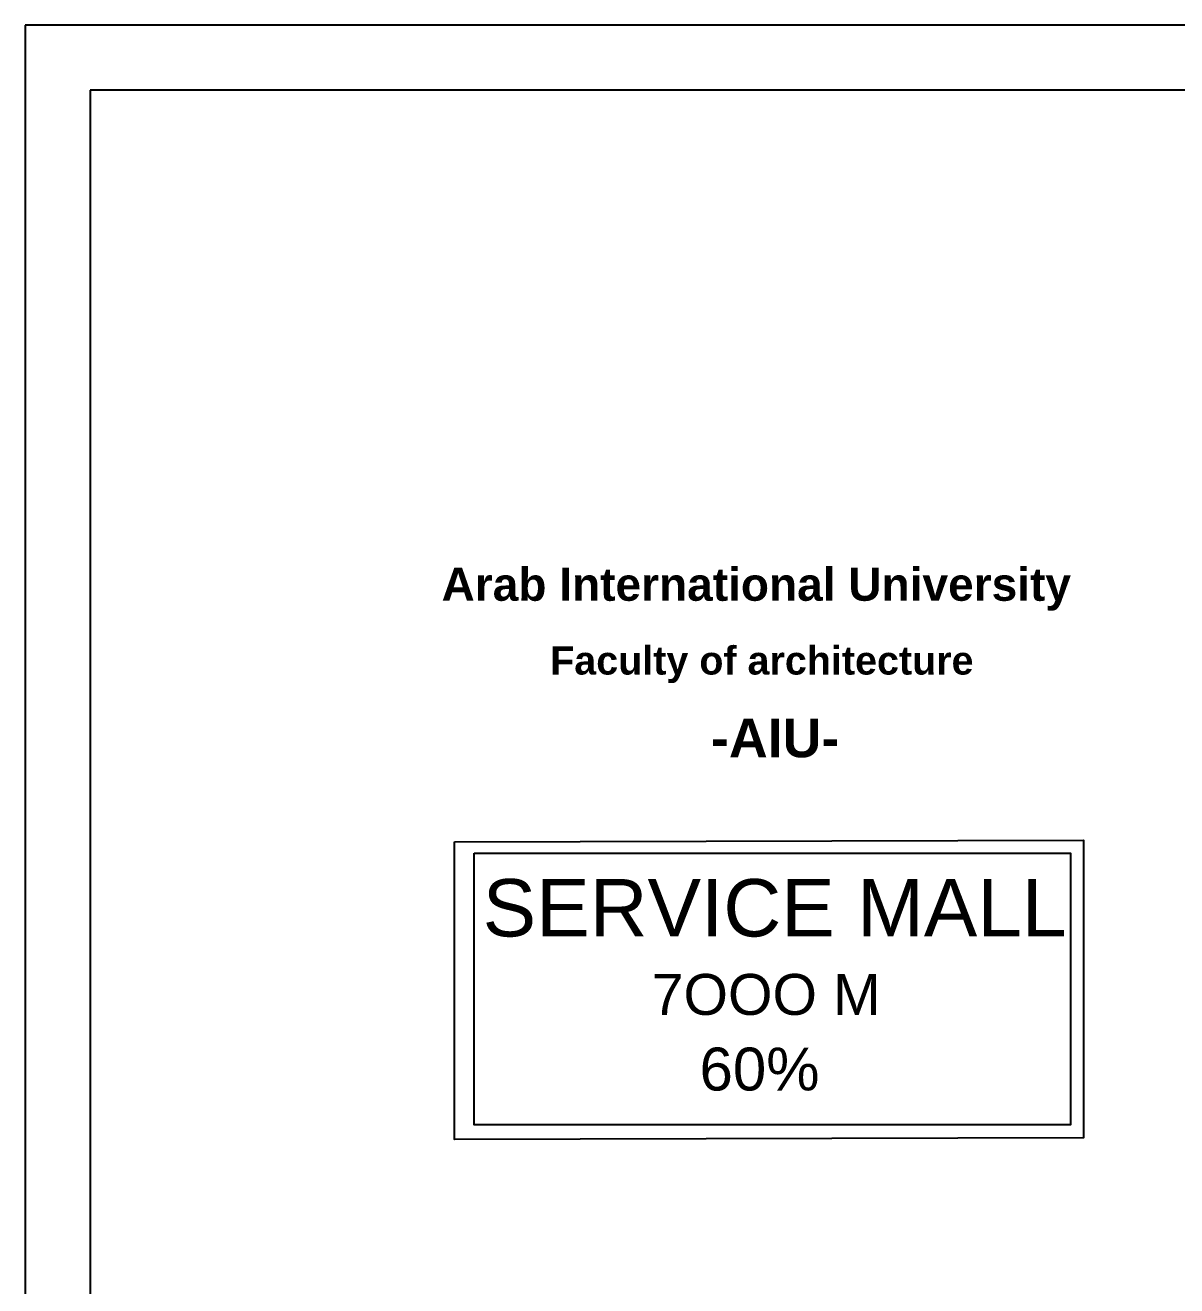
# Model space of a CAD drawing. Header units: millimetres. Extents: x 3062 to 3755, y 1606 to 1663.
# Drawn here: x 3062.44 to 3080.21, y 1643.86 to 1663.32 of the extents above; entities that cross this region are included whole.
import ezdxf

# ---------------------------------------------------------------- set-up
doc = ezdxf.new("R2010")
doc.units = ezdxf.units.MM
doc.layers.add('WORK', color=7, linetype='Continuous')
doc.styles.get("Standard").update_dxf_attribs({"font": 'arial.ttf'})

msp = doc.modelspace()

# ---------------------------------------------------------------- linework, layer by layer
for p, q in [((3139.442, 1663.319), (3062.442, 1663.319)), ((3062.442, 1663.319), (3062.442, 1606.319)), ((3138.442, 1662.319), (3063.442, 1662.319)), ((3063.442, 1662.319), (3063.442, 1607.319))]:
    msp.add_line(p, q)
at = {"layer": 'WORK', "ltscale": 0.5}
for points in [[(3069.066, 1650.715), (3078.769, 1650.741), (3078.769, 1646.148), (3069.066, 1646.122)], [(3069.371, 1650.541), (3078.569, 1650.541), (3078.569, 1646.348), (3069.371, 1646.348)]]:
    msp.add_lwpolyline(points, close=True, dxfattribs=at)

# ---------------------------------------------------------------- texts
at = {"attachment_point": 7}
for s, insert, char_height, width in [('{\\fArial|b1|i0|c178|p34;Arab International University}', (3068.866, 1654.282), 0.50861, 927.69581), ('{\\fArial|b1|i0|c178|p34;Faculty of architecture}', (3070.542, 1653.165), 0.43605, 1030.77313), ('{\\fArial|b1|i0|c178|p34;-AIU-}', (3073.024, 1652.012), 0.59338, 1391.54372)]:
    msp.add_mtext(s, dxfattribs=dict(at, insert=insert, char_height=char_height, width=width))
at = {"attachment_point": 1}
for s, width, gutter_width, insert, char_height in [('SERVICE MALL', 9.58648, 4.43, (3069.5, 1650.14), 0.88593), ('7OOO M', 6.41572, 3.161, (3072.108, 1648.676), 0.6321), ('60%', 0.23533, 3.311, (3072.847, 1647.539), 0.6623)]:
    msp.add_mtext_dynamic_manual_height_columns(s, width=width, gutter_width=gutter_width, heights=[0], dxfattribs=dict(at, insert=insert, char_height=char_height))

doc.saveas('drawing.dxf')
